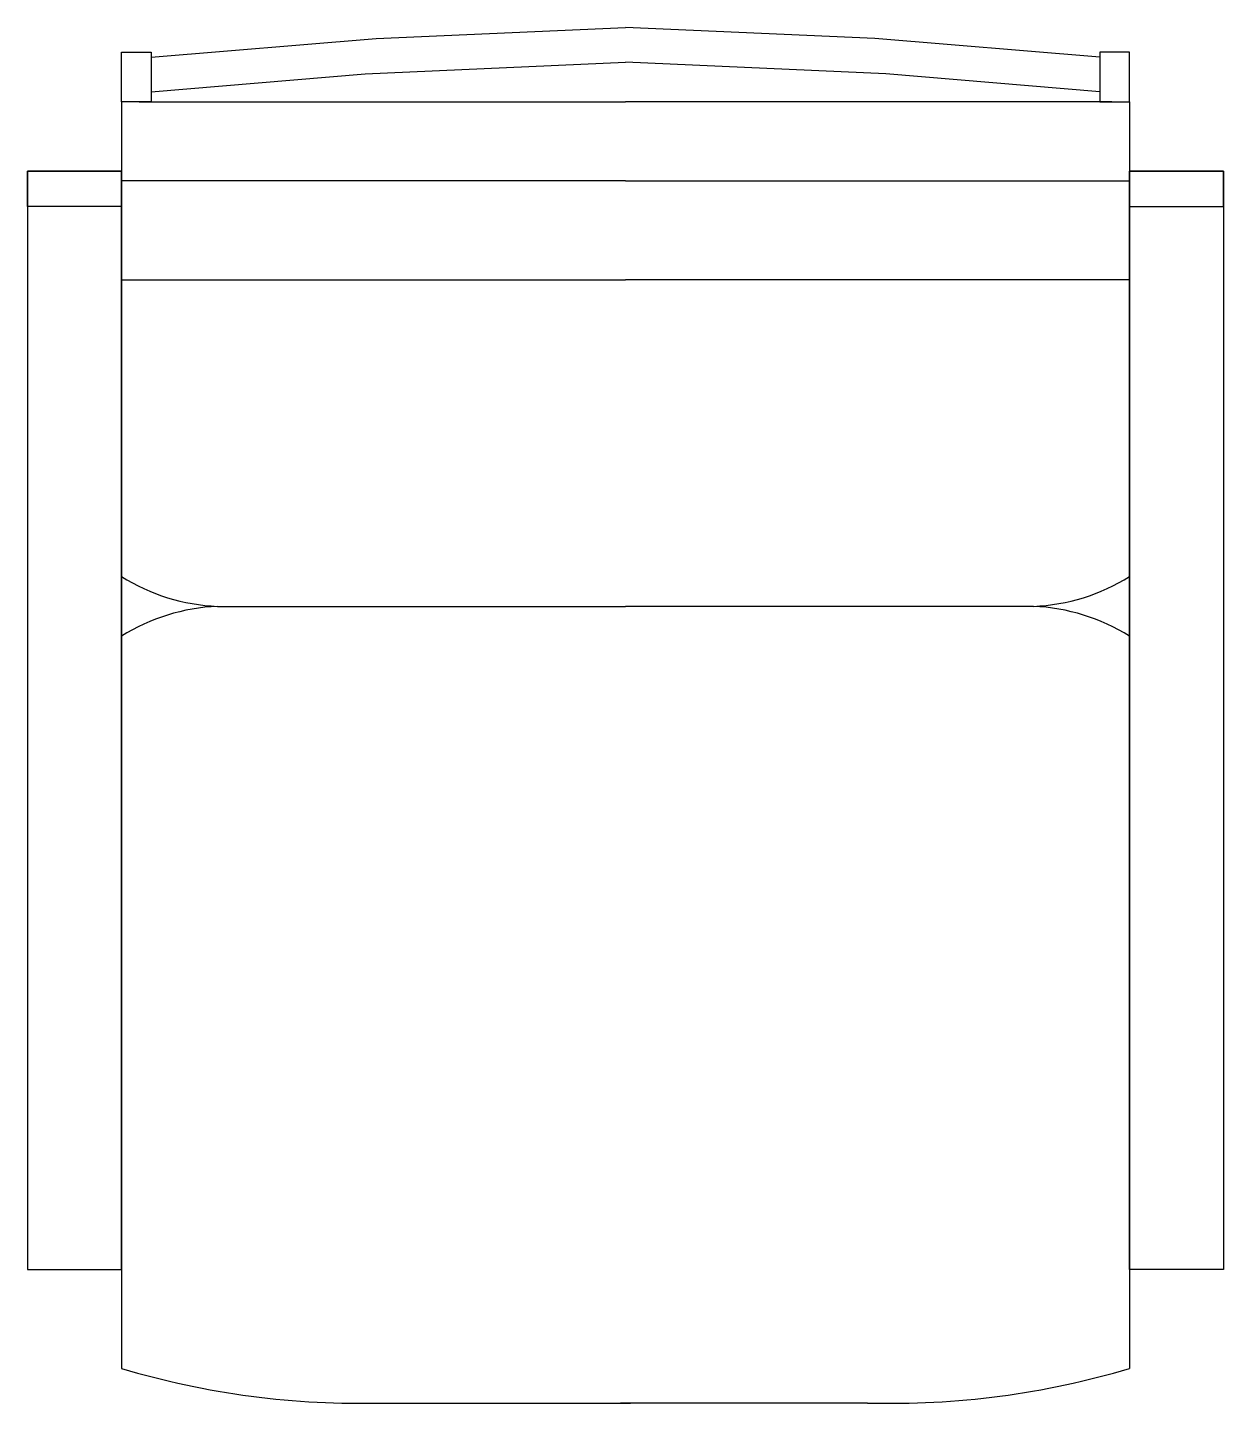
# Model space of a CAD drawing. Header units: centimetres. Extents: x 9.8 to 49.8, y 3.2 to 49.3.
import ezdxf

# ---------------------------------------------------------------- set-up
doc = ezdxf.new("R2010")
doc.units = ezdxf.units.CM

# ---------------------------------------------------------------- blocks, each defined once
blk = doc.blocks.new('A$C08E36EE4')
for p, q in [((-27.994, 59.111), (-28.572, 59.111)), ((4.565, 59.111), (5.143, 59.111)), ((-28.567, 55.804), (-11.715, 55.804)), ((5.138, 55.804), (-11.715, 55.804)), ((-25.363, 44.886), (-11.715, 44.886)), ((1.934, 44.886), (-11.715, 44.886)), ((-19.811, 18.247), (-11.549, 18.247)), ((-3.618, 18.247), (-11.88, 18.247))]:
    blk.add_line(p, q)
for points in [[(-27.581, 63.249), (-20.052, 63.87), (-11.715, 64.24)], [(4.152, 63.249), (-3.377, 63.87), (-11.715, 64.24)], [(-27.577, 62.088), (-20.424, 62.692), (-11.715, 63.084)], [(4.148, 62.088), (-3.005, 62.692), (-11.715, 63.084)], [(-28.572, 61.758), (-28.572, 19.403)], [(-27.979, 61.758), (-11.715, 61.758)], [(4.55, 61.758), (-11.715, 61.758)], [(5.143, 61.758), (5.143, 19.403)], [(-11.715, 59.111), (-27.994, 59.111)], [(-11.715, 59.111), (4.565, 59.111)]]:
    blk.add_lwpolyline(points)
for points in [[(-28.572, 63.414), (-27.581, 63.414), (-27.581, 61.758), (-28.572, 61.758)], [(5.143, 63.414), (4.152, 63.414), (4.152, 61.758), (5.143, 61.758)], [(-31.715, 22.715), (-28.572, 22.715), (-28.572, 59.442), (-31.715, 59.442)], [(-31.715, 59.442), (-28.572, 59.442), (-28.572, 58.261), (-31.715, 58.261)], [(8.285, 22.715), (5.143, 22.715), (5.143, 59.442), (8.285, 59.442)], [(8.285, 59.442), (5.143, 59.442), (5.143, 58.261), (8.285, 58.261)]]:
    blk.add_lwpolyline(points, close=True)
for centre, radius, start, end in [((-25.083, 51.443), 6.563, 237.8862, 267.5576), ((1.654, 51.443), 6.563, 272.4424, 302.1138), ((-25.083, 38.329), 6.563, 92.4424, 122.1138), ((1.654, 38.329), 6.563, 57.8862, 87.5576), ((-20.572, 46.26), 28.023, 253.4121, 271.5567), ((-2.857, 46.26), 28.023, 268.4433, 286.5879)]:
    blk.add_arc(centre, radius, start, end)

msp = doc.modelspace()

# ---------------------------------------------------------------- block references
msp.add_blockref('A$C08E36EE4', (41.56, -14.983))

doc.saveas('drawing.dxf')
